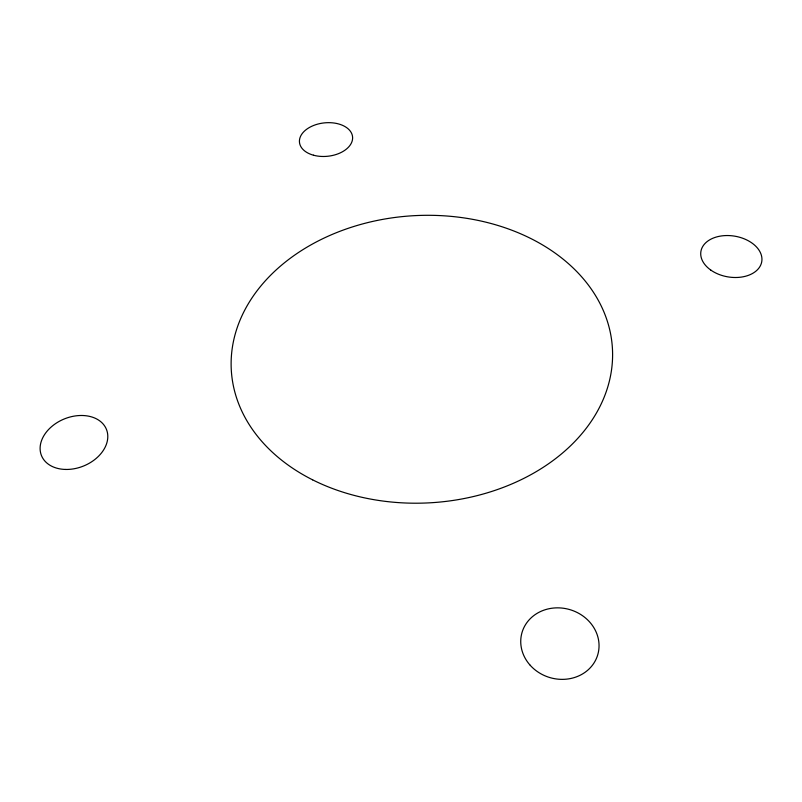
<?xml version="1.0" encoding="UTF-8"?>
<svg xmlns="http://www.w3.org/2000/svg" width="802" height="802" viewBox="0 0 802 802"><rect width="100%" height="100%" fill="white"/><g stroke="black" fill="none" stroke-linecap="round" stroke-linejoin="round"><path stroke-width="1.2" d="M65.764 469.451A35.027 25.433 -22 0 0 106.486 429.491A35.027 25.433 -22 0 0 49.594 428.479A35.027 25.433 -22 0 0 65.764 469.451M312.63 479.847A190.876 143.789 -3.2 0 0 611.896 367.035A190.876 143.789 -3.2 0 0 341.04 230.876A190.876 143.789 -3.2 0 0 312.63 479.847M313.442 155.197A26.687 16.772 -6 0 0 352.609 137.363A26.687 16.772 -6 0 0 312.008 126.155A26.687 16.772 -6 0 0 313.442 155.197M710.783 270.063A30.847 20.641 9.5 0 0 761.258 263.647A30.847 20.641 9.5 0 0 721.95 235.868A30.847 20.641 9.5 0 0 710.783 270.063M529.711 664.728A39.468 35.418 16.5 0 0 596.588 658.041A39.468 35.418 16.5 0 0 553.38 608.056A39.468 35.418 16.5 0 0 529.711 664.728"/></g></svg>
